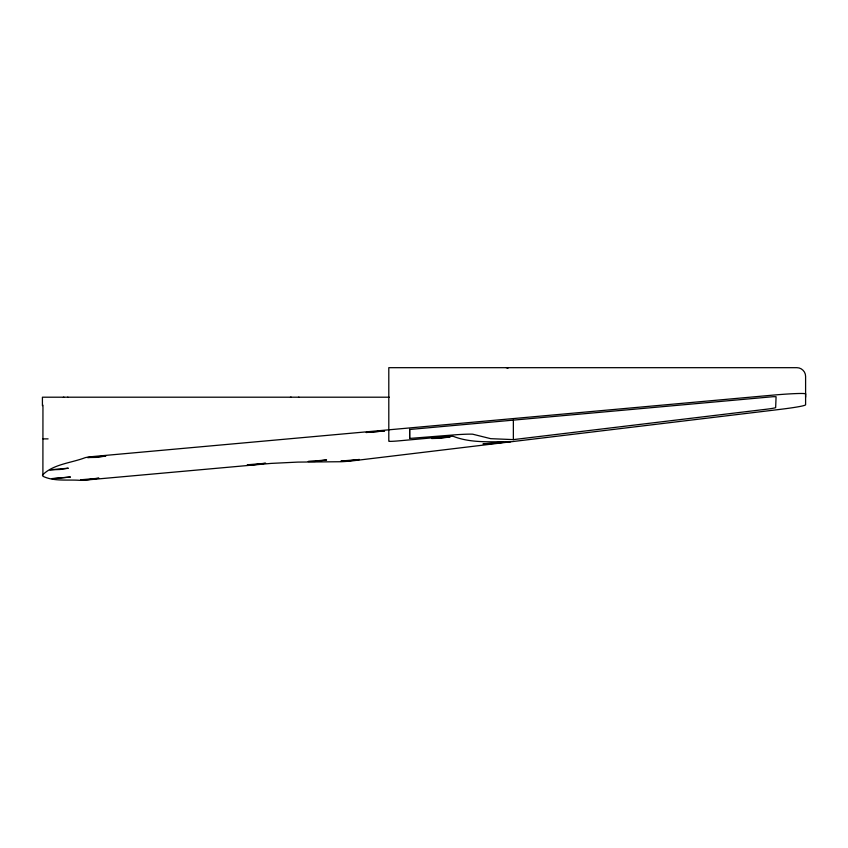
<?xml version="1.0" encoding="UTF-8"?>
<svg xmlns="http://www.w3.org/2000/svg" width="848" height="848" viewBox="0 0 848 848"><rect width="100%" height="100%" fill="white"/><g stroke="black" fill="none" stroke-linecap="round" stroke-linejoin="round"><path stroke-width="1.27" d="M805.6 393.991L805.6 404.74A52.449 2.714 -5.2 0 1 779.535 409.446L354.019 460.665A10.24 0.53 -5.2 0 1 346.694 461.386L344.277 461.566A10.515 0.541 -5.2 0 1 339.942 461.736L297.849 462.096L271.095 463.4L88.828 479.777A10.43 0.541 -5.2 0 1 79.659 480.318C67.533 479.449 54.145 481.653 42.898 476.279L42.951 405.185M42.4 475.134C53.127 464.079 71.232 463.05 85.288 457.634A10.526 0.541 -5.2 0 1 95.358 456.319L770.864 395.316A34.651 1.791 -5.2 0 1 805.642 393.991M298.517 397.246L298.994 397.246M513.358 439.614L767.949 409.043A22.642 1.177 -5.2 0 0 775.655 407.655L776.079 396.716L773.069 396.694L409.637 429.48L409.648 438.437L455.768 434.77A31.132 1.611 -5.2 0 1 472.643 434.187L490.716 438.67L513.358 439.614L513.358 419.961M63.377 397.246L63.939 397.203M389.274 397.203L42.421 397.203L42.421 405.641M67.957 397.246L67.586 397.246M43.047 438.882L48.092 438.882M510.507 441.829C491.48 441.426 471.52 443.451 453.394 436.391A10.399 0.541 -5.2 0 0 443.101 436.858L399.228 440.822A10.409 0.541 -5.2 0 1 389.391 441.352L388.808 441.225L388.797 367.682L796.919 367.682C801.561 367.629 805.653 371.721 805.6 376.364L805.6 397.203M290.451 397.203L291.288 397.246M409.648 429.247L409.648 438.437M506.214 367.682A8.681 4.304 -90 0 1 507.899 368.371M49.926 469.834L60.007 469.485L68.296 468.202L49.926 469.834M80.624 479.788L87.789 479.714L98.951 478.208L80.624 479.788M483.201 443.928C500.606 443.674 517.715 440.154 483.201 443.928M247.393 464.789L253.944 464.789L265.615 463.262L247.393 464.789M308.354 461.482L314.905 461.482L326.575 459.966L308.354 461.482M341.182 461.015L347.744 461.015L359.414 459.489L341.182 461.015M87.673 457.549L96.237 457.401L105.809 456.065L87.673 457.549M432.194 438.352L431.674 438.522L440.112 438.278L450.14 436.943L432.194 438.352M366.749 432.353L366.177 432.522L384.557 430.964L366.749 432.353M52.693 478.505L52.088 478.813L70.458 477.021L52.693 478.505"/></g></svg>
